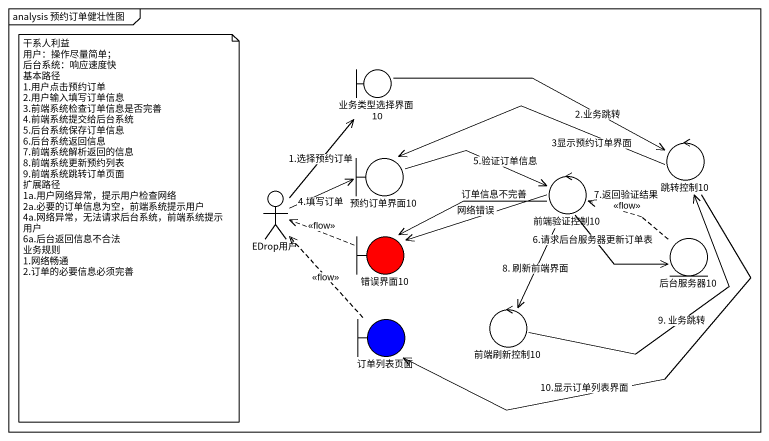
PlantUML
@startuml
mainframe analysis 预约订单健壮性图
boundary 业务类型选择界面10
control 跳转控制10
boundary 预约订单界面10
control 前端验证控制10
actor EDrop用户
boundary 错误界面10 #FF0000
entity 后台服务器10
boundary 订单列表页面 #0000FF
control 前端刷新控制10
业务类型选择界面10 -right-> 跳转控制10 : 2.业务跳转
跳转控制10 -left-> 预约订单界面10 : 3显示预约订单界面
跳转控制10 -left-> 订单列表页面 : 10.显示订单列表界面
预约订单界面10 -right-> 前端验证控制10 : 5.验证订单信息
前端验证控制10 -left-> 错误界面10 : 订单信息不完善
前端验证控制10 -left-> 错误界面10 : 网络错误
前端验证控制10 -right-> 后台服务器10 : 6.请求后台服务器更新订单表
前端验证控制10 --> 前端刷新控制10 : 8. 刷新前端界面
EDrop用户 -up-> 业务类型选择界面10 : 1.选择预约订单
EDrop用户 -right-> 预约订单界面10 : 4.填写订单
错误界面10 .left.> EDrop用户 : <<flow>>
后台服务器10 .left.> 前端验证控制10 : 7.返回验证结果\n<<flow>>
订单列表页面 .up.> EDrop用户 : <<flow>>
前端刷新控制10 -up-> 跳转控制10 : 9. 业务跳转
note as N1
  干系人利益
  用户：操作尽量简单；
  后台系统：响应速度快
  基本路径
  1.用户点击预约订单
  2.用户输入填写订单信息
  3.前端系统检查订单信息是否完善
  4.前端系统提交给后台系统
  5.后台系统保存订单信息
  6.后台系统返回信息
  7.前端系统解析返回的信息
  8.前端系统更新预约列表
  9.前端系统跳转订单页面
  扩展路径
  1a.用户网络异常，提示用户检查网络
  2a.必要的订单信息为空，前端系统提示用户
  4a.网络异常，无法请求后台系统，前端系统提示用户
  6a.后台返回信息不合法
  业务规则
  1.网络畅通
  2.订单的必要信息必须完善
end note
@enduml
